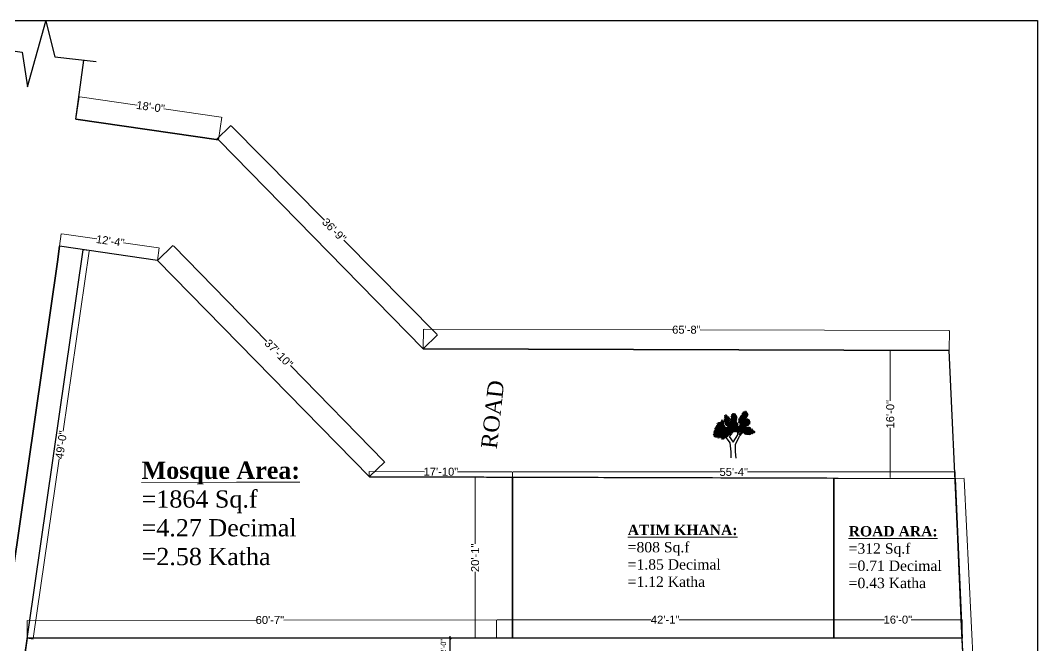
# Model space of a CAD drawing. Header units: inches. Extents: x -3571 to 5466, y -4496 to 5188.
# Drawn here: x 969 to 2494, y 2346 to 3283 of the extents above; entities that cross this region are included whole.
import ezdxf

# ---------------------------------------------------------------- set-up
doc = ezdxf.new("R2010")
doc.units = ezdxf.units.IN
doc.header["$MEASUREMENT"] = 0
for name, color, linetype, lineweight in [('P LINE', 7, 'Continuous', 15), ('P1', 7, 'Continuous', 9), ('Road', 6, 'Continuous', 25), ('text', 7, 'Continuous', 5), ('wall', 250, 'Continuous', 30)]:
    doc.layers.add(name, color=color, linetype=linetype, lineweight=lineweight)
doc.layers.add('Property Limit', color=3, linetype='Continuous')
doc.layers.add('TREE', color=3, linetype='Continuous')
doc.styles.add('1-2', font='arial.ttf')
doc.styles.add('DIM', font='arial.ttf', dxfattribs={"width": 0.9, "height": 7})
doc.styles.add('style2', font='ARIALN.TTF')
doc.styles.add('TR', font='swisscb.ttf')
doc.dimstyles.new('1-8', dxfattribs={"dimtxt": 8, "dimasz": 3, "dimexe": 3, "dimexo": 0, "dimgap": 2, "dimtad": 1, "dimdec": 0, "dimzin": 3, "dimdsep": 46, "dimlunit": 4, "dimtxsty": 'Standard', "dimblk": 'OBLIQUE', "dimcen": 0, "dimdle": 3, "dimclrd": 256, "dimclre": 256, "dimclrt": 256, "dimadec": 0, "dimazin": 1, "dimtfac": 0.5, "dimtdec": 0, "dimtmove": 2, "dimatfit": 3, "dimldrblk": 'CLOSEDBLANK', "dimfxl": 1, "dimtolj": 1, "dimtzin": 0, "dimarcsym": 0})
doc.dimstyles.new('STANDARD$0', dxfattribs={"dimscale": 0, "dimtxt": 10, "dimasz": 8, "dimexe": 6, "dimexo": 8, "dimgap": 3, "dimtad": 1, "dimdec": 0, "dimzin": 3, "dimdsep": 46, "dimlunit": 4, "dimtxsty": 'DIM', "dimblk": 'DOTSMALL', "dimcen": 0, "dimclrd": 6, "dimclre": 6, "dimclrt": 256, "dimadec": 0, "dimazin": 0, "dimtfac": 1, "dimtdec": 0, "dimtofl": 0, "dimtmove": 2, "dimatfit": 0, "dimldrblk": 'DOTSMALL', "dimfxl": 1, "dimtolj": 1, "dimtzin": 0, "dimarcsym": 0})

# ---------------------------------------------------------------- blocks, each defined once
blk = doc.blocks.new('*D30')
at = {"layer": 'Defpoints', "color": 0, "ltscale": 2}
for p in [(1706.5, 2597.9), (2370.1, 2605.9), (2370.1, 2596.4)]:
    blk.add_point(p, dxfattribs=at)
at = {"layer": 'wall', "color": 7, "lineweight": 15, "ltscale": 2}
for p, q in [((1706.5, 2597.9), (1706.5, 2605.9)), ((1707.5, 2605.9), (2017.6, 2605.9)), ((2369.1, 2605.9), (2059, 2605.9)), ((2370.1, 2596.4), (2370.1, 2605.9))]:
    blk.add_line(p, q, dxfattribs=at)
at = {"layer": 'wall', "color": 7, "ltscale": 2}
for points in [[(1707.5, 2606.1), (1707.5, 2605.8), (1706.5, 2605.9)], [(2369.1, 2606.1), (2369.1, 2605.8), (2370.1, 2605.9)]]:
    blk.add_solid(points, dxfattribs=at)
at = {"layer": 'wall', "color": 7, "lineweight": 25, "ltscale": 2, "insert": (2038.3, 2605.9), "char_height": 12, "attachment_point": 5, "style": '1-2'}
blk.add_mtext('\\A1;55\'-4"', dxfattribs=at)
blk = doc.blocks.new('*D35')
at = {"layer": 'Defpoints', "color": 0, "ltscale": 2}
for p in [(1052.2, 3134.4), (1270.9, 3137.6), (1266, 3103.7)]:
    blk.add_point(p, dxfattribs=at)
at = {"layer": 'wall', "color": 7, "lineweight": 15, "ltscale": 2}
for p, q in [((1052.2, 3134.4), (1057.1, 3168.3)), ((1058.1, 3168.2), (1144, 3155.8)), ((1269.9, 3137.8), (1183.9, 3150.1)), ((1266, 3103.7), (1270.9, 3137.6))]:
    blk.add_line(p, q, dxfattribs=at)
at = {"layer": 'wall', "color": 7, "ltscale": 2}
for points in [[(1058.1, 3168.3), (1058, 3168), (1057.1, 3168.3)], [(1269.9, 3137.9), (1269.9, 3137.6), (1270.9, 3137.6)]]:
    blk.add_solid(points, dxfattribs=at)
at = {"layer": 'wall', "color": 7, "lineweight": 25, "ltscale": 2, "insert": (1164, 3153), "char_height": 12, "attachment_point": 5, "rotation": 351.8337, "style": '1-2'}
blk.add_mtext('\\A1;18\'-0"', dxfattribs=at)
blk = doc.blocks.new('*D36')
at = {"layer": 'Defpoints', "color": 0, "ltscale": 2}
for p in [(1262.9, 3104.2), (1594.3, 2811.3), (1572.9, 2790.2)]:
    blk.add_point(p, dxfattribs=at)
at = {"layer": 'wall', "color": 7, "lineweight": 15, "ltscale": 2}
for p, q in [((1262.9, 3104.2), (1284.2, 3125.2)), ((1284.9, 3124.5), (1424.7, 2983)), ((1593.6, 2812), (1453.8, 2953.5)), ((1572.9, 2790.2), (1594.3, 2811.3))]:
    blk.add_line(p, q, dxfattribs=at)
at = {"layer": 'wall', "color": 7, "ltscale": 2}
for points in [[(1285.1, 3124.6), (1284.8, 3124.4), (1284.2, 3125.2)], [(1593.7, 2812.1), (1593.5, 2811.9), (1594.3, 2811.3)]]:
    blk.add_solid(points, dxfattribs=at)
at = {"layer": 'wall', "color": 7, "lineweight": 25, "ltscale": 2, "insert": (1439.3, 2968.3), "char_height": 12, "attachment_point": 5, "rotation": 314.6432, "style": '1-2'}
blk.add_mtext('\\A1;36\'-9"', dxfattribs=at)
blk = doc.blocks.new('*D37')
at = {"layer": 'Defpoints', "color": 0, "ltscale": 2}
for p in [(2361.5, 2817.9), (1572.9, 2790.2), (2361.4, 2788.1)]:
    blk.add_point(p, dxfattribs=at)
at = {"layer": 'wall', "color": 7, "lineweight": 15, "ltscale": 2}
for p, q in [((1572.9, 2790.2), (1573, 2820)), ((1574, 2820), (1946.5, 2819)), ((2360.5, 2817.9), (1988, 2818.9)), ((2361.4, 2788.1), (2361.5, 2817.9))]:
    blk.add_line(p, q, dxfattribs=at)
at = {"layer": 'wall', "color": 7, "ltscale": 2}
for points in [[(1574, 2820.2), (1574, 2819.8), (1573, 2820)], [(2360.5, 2818.1), (2360.5, 2817.7), (2361.5, 2817.9)]]:
    blk.add_solid(points, dxfattribs=at)
at = {"layer": 'wall', "color": 7, "lineweight": 25, "ltscale": 2, "insert": (1967.3, 2819), "char_height": 12, "attachment_point": 5, "rotation": 359.8484, "style": '1-2'}
blk.add_mtext('\\A1;65\'-8"', dxfattribs=at)
blk = doc.blocks.new('*D39')
at = {"layer": 'Defpoints', "color": 0, "ltscale": 2}
for p in [(2370.2, 2596.1), (2428.3, 1438.7), (2441.7, 1439.3)]:
    blk.add_point(p, dxfattribs=at)
at = {"layer": 'wall', "color": 7, "lineweight": 15, "ltscale": 2}
for p, q in [((2370.2, 2596.1), (2383.5, 2596.8)), ((2383.6, 2595.8), (2411.6, 2038.7)), ((2441.6, 1440.3), (2413.6, 1997.4)), ((2428.3, 1438.7), (2441.7, 1439.3))]:
    blk.add_line(p, q, dxfattribs=at)
at = {"layer": 'wall', "color": 7, "ltscale": 2}
for points in [[(2383.8, 2595.8), (2383.4, 2595.8), (2383.5, 2596.8)], [(2441.8, 1440.4), (2441.5, 1440.3), (2441.7, 1439.3)]]:
    blk.add_solid(points, dxfattribs=at)
at = {"layer": 'wall', "color": 7, "lineweight": 25, "ltscale": 2, "insert": (2412.6, 2018.1), "char_height": 12, "attachment_point": 5, "rotation": 272.8755, "style": '1-2'}
blk.add_mtext('\\A1;96\'-7"', dxfattribs=at)
blk = doc.blocks.new('*D41')
at = {"layer": 'Defpoints', "color": 0, "ltscale": 2}
for p in [(1650.6, 2597.9), (1706.5, 2597.9), (1718.5, 2356.6)]:
    blk.add_point(p, dxfattribs=at)
at = {"layer": 'wall', "color": 7, "lineweight": 15, "ltscale": 2}
for p, q in [((1706.5, 2597.9), (1650.6, 2597.9)), ((1650.6, 2596.9), (1650.6, 2498)), ((1650.6, 2357.6), (1650.6, 2456.4)), ((1718.5, 2356.6), (1650.6, 2356.6))]:
    blk.add_line(p, q, dxfattribs=at)
at = {"layer": 'wall', "color": 7, "ltscale": 2}
for points in [[(1650.4, 2596.9), (1650.8, 2596.9), (1650.6, 2597.9)], [(1650.4, 2357.6), (1650.8, 2357.6), (1650.6, 2356.6)]]:
    blk.add_solid(points, dxfattribs=at)
at = {"layer": 'wall', "color": 7, "lineweight": 25, "ltscale": 2, "insert": (1650.6, 2477.2), "char_height": 12, "attachment_point": 5, "rotation": 90, "style": '1-2'}
blk.add_mtext('\\A1;20\'-1"', dxfattribs=at)
blk = doc.blocks.new('*D48')
at = {"layer": 'Defpoints', "color": 0, "ltscale": 2}
for p in [(2380.5, 2384.5), (2188.1, 2356.4), (2380.5, 2356.6)]:
    blk.add_point(p, dxfattribs=at)
at = {"layer": 'wall', "color": 7, "lineweight": 15, "ltscale": 2}
for p, q in [((2188.1, 2356.4), (2188.1, 2384.5)), ((2189.1, 2384.5), (2264.2, 2384.5)), ((2379.5, 2384.5), (2304.5, 2384.5)), ((2380.5, 2356.6), (2380.5, 2384.5))]:
    blk.add_line(p, q, dxfattribs=at)
at = {"layer": 'wall', "color": 7, "ltscale": 2}
for points in [[(2189.1, 2384.7), (2189.1, 2384.3), (2188.1, 2384.5)], [(2379.5, 2384.7), (2379.5, 2384.3), (2380.5, 2384.5)]]:
    blk.add_solid(points, dxfattribs=at)
at = {"layer": 'wall', "color": 7, "lineweight": 25, "ltscale": 2, "insert": (2284.3, 2384.5), "char_height": 12, "attachment_point": 5, "style": '1-2'}
blk.add_mtext('\\A1;16\'-0"', dxfattribs=at)
blk = doc.blocks.new('*D75')
at = {"layer": 'Defpoints', "color": 0, "ltscale": 2}
for p in [(1030.1, 2962.7), (1027.4, 2944.1), (1174.3, 2922.9)]:
    blk.add_point(p, dxfattribs=at)
at = {"layer": 'wall', "color": 7, "lineweight": 15, "ltscale": 2}
for p, q in [((1027.4, 2944.1), (1030.1, 2962.7)), ((1031.1, 2962.6), (1083.6, 2955)), ((1176, 2941.7), (1123.5, 2949.3)), ((1174.3, 2922.9), (1177, 2941.6))]:
    blk.add_line(p, q, dxfattribs=at)
at = {"layer": 'wall', "color": 7, "ltscale": 2}
for points in [[(1031.1, 2962.7), (1031.1, 2962.4), (1030.1, 2962.7)], [(1176.1, 2941.9), (1176, 2941.5), (1177, 2941.6)]]:
    blk.add_solid(points, dxfattribs=at)
at = {"layer": 'wall', "color": 7, "lineweight": 25, "ltscale": 2, "insert": (1103.6, 2952.1), "char_height": 12, "attachment_point": 5, "rotation": 351.8077, "style": '1-2'}
blk.add_mtext('\\A1;12\'-4"', dxfattribs=at)
blk = doc.blocks.new('*D76')
at = {"layer": 'Defpoints', "color": 0, "ltscale": 2}
for p in [(1174.3, 2922.9), (1515.1, 2621.1), (1492, 2598.4)]:
    blk.add_point(p, dxfattribs=at)
at = {"layer": 'wall', "color": 7, "lineweight": 15, "ltscale": 2}
for p, q in [((1174.3, 2922.9), (1197.5, 2945.5)), ((1198.2, 2944.8), (1338.6, 2801.4)), ((1514.4, 2621.8), (1374, 2765.2)), ((1492, 2598.4), (1515.1, 2621.1))]:
    blk.add_line(p, q, dxfattribs=at)
at = {"layer": 'wall', "color": 7, "ltscale": 2}
for points in [[(1198.3, 2944.9), (1198, 2944.7), (1197.5, 2945.5)], [(1514.6, 2621.9), (1514.3, 2621.7), (1515.1, 2621.1)]]:
    blk.add_solid(points, dxfattribs=at)
at = {"layer": 'wall', "color": 7, "lineweight": 25, "ltscale": 2, "insert": (1356.3, 2783.3), "char_height": 12, "attachment_point": 5, "rotation": 314.395, "style": '1-2'}
blk.add_mtext('\\A1;37\'-10"', dxfattribs=at)
blk = doc.blocks.new('*D77')
at = {"layer": 'Defpoints', "color": 0, "ltscale": 2}
for p in [(1492, 2598.4), (1706.5, 2605.9), (1706.5, 2597.9)]:
    blk.add_point(p, dxfattribs=at)
at = {"layer": 'wall', "color": 7, "lineweight": 15, "ltscale": 2}
for p, q in [((1492, 2598.4), (1492, 2606.5)), ((1493, 2606.5), (1574.5, 2606.3)), ((1705.5, 2605.9), (1624.1, 2606.1)), ((1706.5, 2597.9), (1706.5, 2605.9))]:
    blk.add_line(p, q, dxfattribs=at)
at = {"layer": 'wall', "color": 7, "ltscale": 2}
for points in [[(1493, 2606.7), (1493, 2606.3), (1492, 2606.5)], [(1705.5, 2606.1), (1705.5, 2605.8), (1706.5, 2605.9)]]:
    blk.add_solid(points, dxfattribs=at)
at = {"layer": 'wall', "color": 7, "lineweight": 25, "ltscale": 2, "insert": (1599.3, 2606.2), "char_height": 12, "attachment_point": 5, "rotation": 359.8484, "style": '1-2'}
blk.add_mtext('\\A1;17\'-10"', dxfattribs=at)
blk = doc.blocks.new('*D78')
at = {"layer": 'Defpoints', "color": 0, "ltscale": 2}
for p in [(1063, 2938.9), (1072, 2937.6), (979.2, 2356.6)]:
    blk.add_point(p, dxfattribs=at)
at = {"layer": 'wall', "color": 7, "lineweight": 15, "ltscale": 2}
for p, q in [((1071.8, 2936.6), (1033, 2667.2)), ((1063, 2938.9), (1072, 2937.6)), ((988.3, 2356.3), (1027.1, 2625.7)), ((979.2, 2356.6), (988.1, 2355.3))]:
    blk.add_line(p, q, dxfattribs=at)
at = {"layer": 'wall', "color": 7, "ltscale": 2}
for points in [[(1071.7, 2936.6), (1072, 2936.6), (1072, 2937.6)], [(988.1, 2356.3), (988.4, 2356.2), (988.1, 2355.3)]]:
    blk.add_solid(points, dxfattribs=at)
at = {"layer": 'wall', "color": 7, "lineweight": 25, "ltscale": 2, "insert": (1030.1, 2646.4), "char_height": 12, "attachment_point": 5, "rotation": 81.8077, "style": '1-2'}
blk.add_mtext('\\A1;49\'-0"', dxfattribs=at)
blk = doc.blocks.new('*D79')
at = {"layer": 'Defpoints', "color": 0, "ltscale": 2}
for p in [(1706.6, 2384.5), (979.2, 2356.6), (1706.7, 2357.6)]:
    blk.add_point(p, dxfattribs=at)
at = {"layer": 'wall', "color": 7, "lineweight": 15, "ltscale": 2}
for p, q in [((979.2, 2356.6), (979.2, 2383.5)), ((980.2, 2383.5), (1322.2, 2384)), ((1705.6, 2384.5), (1363.6, 2384)), ((1706.7, 2357.6), (1706.6, 2384.5))]:
    blk.add_line(p, q, dxfattribs=at)
at = {"layer": 'wall', "color": 7, "ltscale": 2}
for points in [[(980.2, 2383.7), (980.2, 2383.3), (979.2, 2383.5)], [(1705.6, 2384.7), (1705.6, 2384.3), (1706.6, 2384.5)]]:
    blk.add_solid(points, dxfattribs=at)
at = {"layer": 'wall', "color": 7, "lineweight": 25, "ltscale": 2, "insert": (1342.9, 2384), "char_height": 12, "attachment_point": 5, "rotation": 0.0785, "style": '1-2'}
blk.add_mtext('\\A1;60\'-7"', dxfattribs=at)
blk = doc.blocks.new('*D80')
at = {"layer": 'Defpoints', "color": 0, "ltscale": 2}
for p in [(2272.9, 2788.4), (2273.4, 2788.4), (2272.9, 2596.4)]:
    blk.add_point(p, dxfattribs=at)
at = {"layer": 'wall', "color": 7, "lineweight": 15, "ltscale": 2}
for p, q in [((2273.4, 2788.4), (2272.9, 2788.4)), ((2272.9, 2787.4), (2272.9, 2712.5)), ((2272.9, 2597.4), (2272.9, 2672.2))]:
    blk.add_line(p, q, dxfattribs=at)
at = {"layer": 'wall', "color": 7, "ltscale": 2}
for points in [[(2272.7, 2787.4), (2273, 2787.4), (2272.9, 2788.4)], [(2272.7, 2597.4), (2273, 2597.4), (2272.9, 2596.4)]]:
    blk.add_solid(points, dxfattribs=at)
at = {"layer": 'wall', "color": 7, "lineweight": 25, "ltscale": 2, "insert": (2272.9, 2692.4), "char_height": 12, "attachment_point": 5, "rotation": 90, "style": '1-2'}
blk.add_mtext('\\A1;16\'-0"', dxfattribs=at)
blk = doc.blocks.new('*D50')
at = {"layer": 'Defpoints', "color": 0, "ltscale": 2}
for p in [(1682.7, 2384.5), (1682.7, 2357.6), (2188.1, 2356.8)]:
    blk.add_point(p, dxfattribs=at)
at = {"layer": 'wall', "color": 7, "lineweight": 15, "ltscale": 2}
for p, q in [((1682.7, 2357.6), (1682.7, 2384.5)), ((1683.7, 2384.5), (1914.4, 2384.5)), ((2187.1, 2384.5), (1956.3, 2384.5)), ((2188.1, 2356.8), (2188.1, 2384.5))]:
    blk.add_line(p, q, dxfattribs=at)
at = {"layer": 'wall', "color": 7, "ltscale": 2}
for points in [[(1683.7, 2384.7), (1683.7, 2384.3), (1682.7, 2384.5)], [(2187.1, 2384.7), (2187.1, 2384.3), (2188.1, 2384.5)]]:
    blk.add_solid(points, dxfattribs=at)
at = {"layer": 'wall', "color": 7, "lineweight": 25, "ltscale": 2, "insert": (1935.4, 2384.5), "char_height": 12, "attachment_point": 5, "style": '1-2'}
blk.add_mtext('\\A1;42\'-1"', dxfattribs=at)
blk = doc.blocks.new('_Oblique')
at = {"layer": 'P LINE', "color": 0, "lineweight": -2}
blk.add_line((-0.5, -0.5), (0.5, 0.5), dxfattribs=at)
blk = doc.blocks.new('*D57')
at = {"lineweight": -2, "ltscale": 2}
for p, q in [((1613.1, 2356.6), (1610.1, 2356.6)), ((1613.1, 2329.6), (1613.1, 2359.6)), ((1613.1, 2332.6), (1610.1, 2332.6))]:
    blk.add_line(p, q, dxfattribs=at)
at = {"layer": 'Defpoints', "color": 0, "ltscale": 2}
for p in [(1613.1, 2356.6), (1613.1, 2356.6), (1613.1, 2332.6)]:
    blk.add_point(p, dxfattribs=at)
at = {"lineweight": -2, "ltscale": 2, "xscale": 3, "yscale": 3, "zscale": 3}
for p, rotation in [((1613.1, 2356.6), 90), ((1613.1, 2332.6), 270)]:
    blk.add_blockref('_Oblique', p, dxfattribs=dict(at, rotation=rotation))
at = {"lineweight": 30, "ltscale": 2, "insert": (1603.1, 2344.6), "char_height": 8, "attachment_point": 5, "rotation": 90}
blk.add_mtext('\\A1;2\'-0"', dxfattribs=at)
blk = doc.blocks.new('_ClosedBlank')
at = {"color": 0, "linetype": 'ByBlock', "lineweight": -2}
for p, q in [((-1, 0.17), (0, 0)), ((-1, 0.17), (-1, -0.17)), ((0, 0), (-1, -0.17))]:
    blk.add_line(p, q, dxfattribs=at)

msp = doc.modelspace()

# ---------------------------------------------------------------- hatches: boundary and pattern name
at = {"layer": 'TREE'}
h = msp.add_hatch(dxfattribs=at)
h.set_pattern_fill('TRIANG', color=3, scale=2.240387, style=0)
h.set_pattern_definition([(60, (2037.9363, 2626.6299), (-0.77859, 1.348557), [0.77859, -0.77859]), (120, (2037.9363, 2626.6299), (-1.55718, 9e-10), [0.77859, -0.77859]), (0, (2037.547, 2627.3042), (0.77859, 1.348557), [0.77859, -0.77859])])
edge = h.paths.add_edge_path()
edge.add_ellipse((2056.06816, 2673.89893), major_axis=(-0.52494, 0.52494), ratio=0.9999999904, start_angle=161.86063212, end_angle=174.8837442, ccw=False)
edge.add_ellipse((2059.25433, 2669.06174), major_axis=(-3.57467, 3.57467), ratio=0.9999998885, start_angle=347.41797611, end_angle=349.32639772, ccw=False)
edge.add_ellipse((2056.06816, 2673.89893), major_axis=(0.52494, 0.52494), ratio=0.9999999985, start_angle=264.88374425, end_angle=361.86063277)
edge.add_ellipse((2056.72468, 2680.82494), major_axis=(4.51561, 4.51561), ratio=0.9999999999, start_angle=223.66395041, end_angle=333.66395049)
edge.add_ellipse((2058.16886, 2680.28423), major_axis=(3.73459, 3.73459), ratio=0.9999999994, start_angle=344.29595054, end_angle=421.25126714)
edge.add_ellipse((2054.37258, 2686.18087), major_axis=(-1.74023, 1.74023), ratio=0.9999999984, start_angle=205.38530624, end_angle=240.16191099)
edge.add_ellipse((2053.53954, 2692.13966), major_axis=(-4.39002, 4.39002), ratio=1, start_angle=166.11701066, end_angle=276.11701125)
edge.add_ellipse((2055.80779, 2691.60245), major_axis=(3.96805, 3.96805), ratio=0.9999999994, start_angle=28.125111, end_angle=138.1251107)
edge.add_ellipse((2050.59063, 2688.3628), major_axis=(-2.09234, 2.09234), ratio=0.9999999996, start_angle=-37.50150452, end_angle=72.49849577)
edge.add_ellipse((2048.24008, 2683.85626), major_axis=(2.22897, 2.22897), ratio=0.9999999997, start_angle=49.98973073, end_angle=159.98973094)
edge.add_ellipse((2049.18717, 2681.85606), major_axis=(2.73121, 2.73121), ratio=0.9999999999, start_angle=125.03305909, end_angle=230.45623598)
edge.add_ellipse((2050.09991, 2675.14461), major_axis=(2.06325, 2.06325), ratio=0.9999999002, start_angle=409.71477915, end_angle=415.77452133, ccw=False)
edge.add_ellipse((2049.18717, 2681.85606), major_axis=(-2.73121, 2.73121), ratio=0.9999999472, start_angle=140.45623449, end_angle=145.03305758, ccw=False)
edge.add_ellipse((2050.09991, 2675.14461), major_axis=(2.06325, 2.06325), ratio=0.999999999, start_angle=55.77451869, end_angle=159.71477659)
edge.add_ellipse((2045.44213, 2669.82775), major_axis=(3.22594, 3.22594), ratio=0.9999999997, start_angle=18.89844426, end_angle=54.85960854)
edge.add_ellipse((2039.53082, 2676.08436), major_axis=(-3.8355, 3.8355), ratio=0.9999999999, start_angle=206.04600275, end_angle=265.40967357)
edge.add_ellipse((2041.06955, 2678.17056), major_axis=(-2.0929, 2.0929), ratio=0.9999999958, start_angle=253.89149605, end_angle=302.22276799)
edge.add_ellipse((2039.25406, 2683.73918), major_axis=(-2.57828, 2.57828), ratio=1, start_angle=177.64354522, end_angle=238.47071797)
edge.add_ellipse((2042.73977, 2684.67457), major_axis=(-0.07424, 0.07424), ratio=0.9999999567, start_angle=169.99999865, end_angle=279.99999887)
edge.add_ellipse((2037.13748, 2687.7165), major_axis=(-4.51672, 4.51672), ratio=0.9999999998, start_angle=197.43460288, end_angle=307.43460318)
edge.add_ellipse((2038.92348, 2689.58365), major_axis=(3.22707, 3.22707), ratio=0.9999999994, start_angle=56.95069468, end_angle=166.95069505)
edge.add_ellipse((2037.5459, 2683.78886), major_axis=(2.97038, 2.97038), ratio=0.9999999994, start_angle=81.4337494, end_angle=157.48339065)
edge.add_ellipse((2032.72695, 2679.82228), major_axis=(-1.79572, 1.79572), ratio=0.9999999992, start_angle=-66.663803, end_angle=-14.41905726)
edge.add_ellipse((2030.34258, 2683.93515), major_axis=(1.56603, 1.56603), ratio=0.9999999972, start_angle=254.55342155, end_angle=364.55342208)
edge.add_ellipse((2029.45572, 2686.55682), major_axis=(1.77142, 1.77142), ratio=0.9999999998, start_angle=293.05408721, end_angle=403.0540874)
edge.add_ellipse((2026.45917, 2688.69707), major_axis=(-2.19413, 2.19413), ratio=0.9999999998, start_angle=231.72683727, end_angle=341.72683679)
edge.add_ellipse((2026.08734, 2690.00653), major_axis=(1.26202, 1.26202), ratio=1, start_angle=79.9999997, end_angle=190.0000003)
edge.add_ellipse((2025.66582, 2687.68455), major_axis=(0.74236, 0.74236), ratio=0.9999999957, start_angle=79.99999981, end_angle=190.00000044)
edge.add_ellipse((2027.52411, 2683.67715), major_axis=(2.82489, 2.82489), ratio=0.9999999993, start_angle=83.0162608, end_angle=193.01626138)
edge.add_ellipse((2030.49477, 2679.62095), major_axis=(3.62771, 3.62771), ratio=0.9999999992, start_angle=127.52248679, end_angle=209.23069909)
edge.add_ellipse((2030.27185, 2671.75518), major_axis=(2.23025, 2.23025), ratio=0.9999999994, start_angle=66.80015677, end_angle=130.80186198)
edge.add_ellipse((2025.78729, 2672.11778), major_axis=(-0.95136, 0.95136), ratio=0.9999999985, start_angle=219.38244952, end_angle=331.37244082)
edge.add_ellipse((2023.23918, 2673.94062), major_axis=(1.57907, 1.57907), ratio=0.9999999999, start_angle=301.21869537, end_angle=411.21869533)
edge.add_ellipse((2019.34041, 2679.36744), major_axis=(-3.43921, 3.43921), ratio=0.9999999996, start_angle=183.7515282, end_angle=293.75152868)
edge.add_ellipse((2022.10886, 2680.63172), major_axis=(2.41836, 2.41836), ratio=0.9999999998, start_angle=62.10197773, end_angle=152.57126174)
edge.add_ellipse((2017.34962, 2678.17144), major_axis=(1.46369, 1.46369), ratio=0.9999999998, start_angle=326.06204196, end_angle=358.61119775, ccw=False)
edge.add_ellipse((2022.10886, 2680.63172), major_axis=(-2.41836, 2.41836), ratio=0.999999991, start_angle=62.57126196, end_angle=82.1019783, ccw=False)
edge.add_ellipse((2017.34962, 2678.17144), major_axis=(1.46369, 1.46369), ratio=0.9999999984, start_angle=358.61119775, end_angle=436.06204157)
edge.add_ellipse((2016.12526, 2676.50287), major_axis=(-2.43618, 2.43618), ratio=0.9999999991, start_angle=-47.60055219, end_angle=62.39944791)
edge.add_ellipse((2013.06056, 2673.32177), major_axis=(-1.52903, 1.52903), ratio=0.9999999995, start_angle=-39.08268359, end_angle=70.9173167)
edge.add_ellipse((2012.30258, 2670.1318), major_axis=(-1.79557, 1.79557), ratio=0.9999999996, start_angle=-17.13315743, end_angle=92.86684312)
edge.add_ellipse((2010.48009, 2665.94844), major_axis=(-1.62869, 1.62869), ratio=0.999999998, start_angle=-47.96091231, end_angle=87.02874004)
edge.add_ellipse((2011.76762, 2661.85464), major_axis=(2.78406, 2.78406), ratio=0.9999999999, start_angle=94.60193112, end_angle=239.25415583)
edge.add_ellipse((2015.68856, 2660.88819), major_axis=(2.90099, 2.90099), ratio=0.9999999998, start_angle=178.99377017, end_angle=284.08512652)
edge.add_ellipse((2022.25952, 2657.94962), major_axis=(-2.23607, 2.23607), ratio=0.9999999946, start_angle=12.04259701, end_angle=29.76855618, ccw=False)
edge.add_ellipse((2015.68856, 2660.88819), major_axis=(-2.90099, 2.90099), ratio=0.9999999861, start_angle=194.08512671, end_angle=207.72602677, ccw=False)
edge.add_ellipse((2022.25952, 2657.94962), major_axis=(-2.23607, 2.23607), ratio=0.9999999999, start_angle=29.76855604, end_angle=246.17910507)
edge.add_line((2025.20822, 2659.09211), (2034.80976, 2662.85162))
edge.add_line((2034.80976, 2662.85162), (2038.23861, 2666.16858))
edge.add_line((2038.23861, 2666.16858), (2044.25554, 2665.50468))
edge.add_line((2044.25554, 2665.50468), (2051.23926, 2664.68034))
edge.add_ellipse((2052.34207, 2665.01766), major_axis=(-0.81547, 0.81547), ratio=0.9999999976, start_angle=62.00747902, end_angle=214.56070761)
edge.add_ellipse((2056.49762, 2665.25817), major_axis=(2.15996, 2.15996), ratio=0.9999999996, start_angle=143.46138789, end_angle=253.46138732)
edge.add_ellipse((2060.7344, 2664.64819), major_axis=(-2.45375, 2.45375), ratio=0.9999999995, start_angle=81.73370367, end_angle=191.73370288)
edge.add_ellipse((2064.97963, 2665.2236), major_axis=(1.99381, 1.99381), ratio=0.999999999, start_angle=196.53861252, end_angle=306.53861194)
edge.add_ellipse((2068.759, 2666.143), major_axis=(1.175, 1.175), ratio=0.9999999972, start_angle=188.41512225, end_angle=298.41512145)
edge.add_ellipse((2068.60423, 2665.59867), major_axis=(1.23655, 1.23655), ratio=0.9999999983, start_angle=317.29484325, end_angle=427.29484298)
edge.add_ellipse((2064.96272, 2667.43836), major_axis=(-2.11165, 2.11165), ratio=0.9999999995, start_angle=220.74299462, end_angle=330.74299433)
edge.add_ellipse((2059.25433, 2669.06174), major_axis=(-3.57467, 3.57467), ratio=0.9999999996, start_angle=239.32639952, end_angle=347.41797746)

# ---------------------------------------------------------------- linework, layer by layer
at = {"color": 0, "lineweight": 25, "ltscale": 2}
for points in [[(2493.87316, 157.07882), (458.20075, 157.07882), (458.20075, 3282.67358), (2493.87316, 3282.67358)], [(1706.49612, 2597.86975), (2188.10648, 2596.59508), (2188.10985, 2356.56902), (1706.49594, 2356.56148)]]:
    msp.add_lwpolyline(points, close=True, dxfattribs=at)
for points in [[(2188.10985, 2356.56879), (2188.10985, 2596.59508), (2370.16371, 2596.11324), (2380.53817, 2356.57171), (2230.13831, 2356.56903), (2188.10985, 2356.56879)], [(1955.20292, 2356.56587), (979.20425, 2356.56394), (882.93868, 1687.89038), (2414.74858, 1687.89038), (2380.538, 2356.5756), (1970.20292, 2356.5661)]]:
    msp.add_lwpolyline(points, dxfattribs=at)
at = {"layer": 'Property Limit', "linetype": 'ByBlock', "lineweight": 30}
for p, q in [((1174.33606, 2922.90113), (1027.40903, 2944.05345)), ((1174.33606, 2922.90113), (1027.40903, 2944.05345)), ((1492.01859, 2598.4374), (1174.33606, 2922.90113)), ((1492.01859, 2598.4374), (1174.33606, 2922.90113)), ((2177.94115, 2596.62199), (1492.01859, 2598.4374)), ((2177.94115, 2596.62199), (1492.01859, 2598.4374)), ((1706.49612, 2597.86975), (1706.49594, 2356.56148)), ((1718.49594, 2356.56148), (979.20425, 2356.56467))]:
    msp.add_line(p, q, dxfattribs=at)
msp.add_lwpolyline([(1027.41002, 2944.05331), (1024.36905, 2920.68731), (789.99824, 1294.94402), (1070.4939, 1259.7646), (1033.92746, 1102.7467), (961.13366, 775.66744), (911.09043, 440.56658), (891.46697, 342.10079), (2392.02236, 257.11836), (2371.08701, 467.32202), (2336.01214, 801.29322), (2298.86701, 1098.23118), (2327.78372, 1098.95555), (2325.34764, 1123.1416), (2308.6155, 1270.45784), (2290.54303, 1410.99947), (2428.30084, 1438.67453), (2414.74858, 1687.89038), (2379.64337, 2374.07799), (2373.75182, 2517.39209), (2361.4113, 2788.13645), (1572.947, 2790.22326), (1266.01037, 3103.71171), (1052.18233, 3134.39712)], dxfattribs=at)
at = {"layer": 'Road', "lineweight": 30}
for p, q in [((1266.01031, 3103.71233), (1572.94694, 2790.22388)), ((1174.33606, 2922.90113), (1027.41002, 2944.05331)), ((825.62968, 1289.81394), (1063.03389, 2938.85718)), ((1174.33606, 2922.90113), (1492.01859, 2598.4374)), ((1572.94694, 2790.22388), (2361.41124, 2788.13708)), ((1492.01859, 2598.4374), (2370.16371, 2596.11324))]:
    msp.add_line(p, q, dxfattribs=at)
for points in [[(921.14917, 3241.88788), (971.82556, 3234.90348), (979.7744, 3182.88014), (1006.92991, 3281.43606), (1020.45191, 3228.18102), (1082.53405, 3220.78316)], [(1052.18134, 3134.39726), (1052.18147, 3134.39825), (1063.87961, 3223.00607)], [(1052.18141, 3134.39888), (1063.87947, 3223.00608)], [(789.99711, 1294.94316), (1024.36806, 2920.68745), (1027.40903, 2944.05345)]]:
    msp.add_lwpolyline(points, dxfattribs=at)
at = {"layer": 'TREE', "color": 229}
for points in [[(2025.20822, 2659.09211), (2032.59913, 2649.55003), (2033.91591, 2635.87172), (2033.92546, 2626.92322)], [(2025.57713, 2663.3302), (2028.48131, 2658.70249), (2033.72102, 2666.23132)], [(2034.80976, 2662.85163), (2031.40859, 2658.81256), (2037.26762, 2650.47078), (2044.30807, 2661.44731), (2044.25554, 2665.50468)], [(2041.68264, 2626.61588), (2040.95811, 2635.92235), (2040.77576, 2646.99684), (2046.6811, 2659.63353), (2051.23926, 2664.68034)], [(2046.11691, 2666.04552), (2046.41954, 2661.59863), (2050.3373, 2666.15907)]]:
    msp.add_lwpolyline(points, dxfattribs=at)
at = {"layer": 'wall', "color": 0, "lineweight": 25, "ltscale": 2}
msp.add_line((1052.18227, 3134.39774), (1266.01031, 3103.71233), dxfattribs=at)

# ---------------------------------------------------------------- texts
at = {"layer": 'P1', "color": 0, "attachment_point": 1, "rotation": 0.02515331, "style": 'TR'}
for s, insert, char_height, width in [('{\\fTimes New Roman|b1|i0|c0|p18;\\LMosque Area:\\P\\fTimes New Roman|b0|i0|c0|p18;\\l=1864 Sq.f\\P=4.27 Decimal\\P=2.58 Katha}', (1150.6195, 2621.31007), 25.8467745, 293.3048556), ('{\\fTimes New Roman|b1|i0|c0|p18;\\LATIM KHANA:\\P\\fTimes New Roman|b0|i0|c0|p18;\\l=808 Sq.f\\P=1.85 Decimal\\P=1.12 Katha}', (1879.31585, 2526.71981), 15.5080647, 175.9829134), ('{\\fTimes New Roman|b1|i0|c0|p18;\\LROAD ARA:\\P\\fTimes New Roman|b0|i0|c0|p18;\\l=312 Sq.f\\P=0.71 Decimal\\P=0.43 Katha}', (2210.55805, 2524.78978), 15.5080647, 175.9829134)]:
    msp.add_mtext(s, dxfattribs=dict(at, insert=insert, char_height=char_height, width=width))
at = {"layer": 'text', "insert": (1659.19337, 2642.28561), "char_height": 24, "width": 293.1835159, "attachment_point": 1, "rotation": 83.68517827, "style": 'style2'}
msp.add_mtext('{\\fTimes New Roman|b0|i0|c0|p18;ROAD}', dxfattribs=at)

# ---------------------------------------------------------------- dimensions: what is measured, and where the dimension line sits
at = {"color": 0, "lineweight": 30, "ltscale": 2}
dim = msp.add_linear_dim(base=(1613.10758, 2356.56006), p1=(1613.10794, 2332.55033), p2=(1613.10758, 2356.56006), angle=90, dimstyle='1-8', dxfattribs=at)
dim.commit()
dim.dimension.update_dxf_attribs({"geometry": '*D57', "text_midpoint": (1603.10758, 2344.5552)})
at = {"layer": 'wall', "color": 0, "lineweight": 25, "ltscale": 2}
for p1, p2, distance, picture, middle in [((1052.21811, 3134.39198), (1266.01031, 3103.71233), 34.24939, '*D35', (1163.97924, 3152.95425)), ((1262.89809, 3104.15833), (1572.94694, 2790.22388), 29.99579, '*D36', (1439.26441, 2968.26885)), ((1174.33606, 2922.90113), (1027.41002, 2944.05331), -18.86005, '*D75', (1103.56052, 2952.14481)), ((1174.33606, 2922.90113), (1492.01859, 2598.4374), 32.35942, '*D76', (1356.29924, 2783.30794)), ((979.20425, 2356.56467), (1063.03389, 2938.85718), -9.02302, '*D78', (1030.05001, 2646.42518)), ((1572.947, 2790.22326), (2361.41127, 2788.13642), 29.77756, '*D37', (1967.25795, 2818.95729)), ((1492.01859, 2598.4374), (1706.49957, 2597.86974), 8.0492, '*D77', (1599.28039, 2606.20275)), ((2370.16368, 2596.11324), (2428.30084, 1438.67453), 13.38718, '*D39', (2412.60259, 2018.06546)), ((979.20425, 2356.56467), (1706.66261, 2357.56148), 26.92863, '*D79', (1342.89653, 2383.99168))]:
    dim = msp.add_aligned_dim(p1=p1, p2=p2, distance=distance, dimstyle='STANDARD$0', override={"dimscale": 1, "dimtxt": 12, "dimasz": 1, "dimexe": 0, "dimexo": 0, "dimgap": 0.09, "dimtad": 0, "dimtxsty": '1-2', "dimclrd": 7, "dimclre": 7, "dimclrt": 7, "dimatfit": 3, "dimlwd": 15, "dimlwe": 15}, dxfattribs=at)
    dim.commit()
    dim.dimension.update_dxf_attribs({"geometry": picture, "text_midpoint": middle})
for base, p1, p2, picture, middle in [((2272.85102, 2788.36949), (2272.85102, 2596.37079), (2273.35917, 2788.36949), '*D80', (2272.85102, 2692.37014)), ((1650.59812, 2597.86975), (1718.49594, 2356.56148), (1706.49612, 2597.86975), '*D41', (1650.59812, 2477.21562))]:
    dim = msp.add_linear_dim(base=base, p1=p1, p2=p2, angle=90, dimstyle='STANDARD$0', override={"dimscale": 1, "dimtxt": 12, "dimasz": 1, "dimexe": 0, "dimexo": 0, "dimgap": 0.09, "dimtad": 0, "dimtxsty": '1-2', "dimclrd": 7, "dimclre": 7, "dimclrt": 7, "dimatfit": 3, "dimlwd": 15, "dimlwe": 15}, dxfattribs=at)
    dim.commit()
    dim.dimension.update_dxf_attribs({"geometry": picture, "text_midpoint": middle})
for base, p1, p2, picture, middle in [((2370.14996, 2605.91891), (1706.49957, 2597.86974), (2370.14996, 2596.41492), '*D30', (2038.32477, 2605.91891)), ((1682.66261, 2384.50605), (2188.10985, 2356.76532), (1682.66261, 2357.56148), '*D50', (1935.38623, 2384.50605)), ((2380.53817, 2384.50608), (2188.10985, 2356.38587), (2380.53817, 2356.57171), '*D48', (2284.32401, 2384.50608))]:
    dim = msp.add_linear_dim(base=base, p1=p1, p2=p2, dimstyle='STANDARD$0', override={"dimscale": 1, "dimtxt": 12, "dimasz": 1, "dimexe": 0, "dimexo": 0, "dimgap": 0.09, "dimtad": 0, "dimtxsty": '1-2', "dimclrd": 7, "dimclre": 7, "dimclrt": 7, "dimatfit": 3, "dimlwd": 15, "dimlwe": 15}, dxfattribs=at)
    dim.commit()
    dim.dimension.update_dxf_attribs({"geometry": picture, "text_midpoint": middle})

doc.saveas('drawing.dxf')
